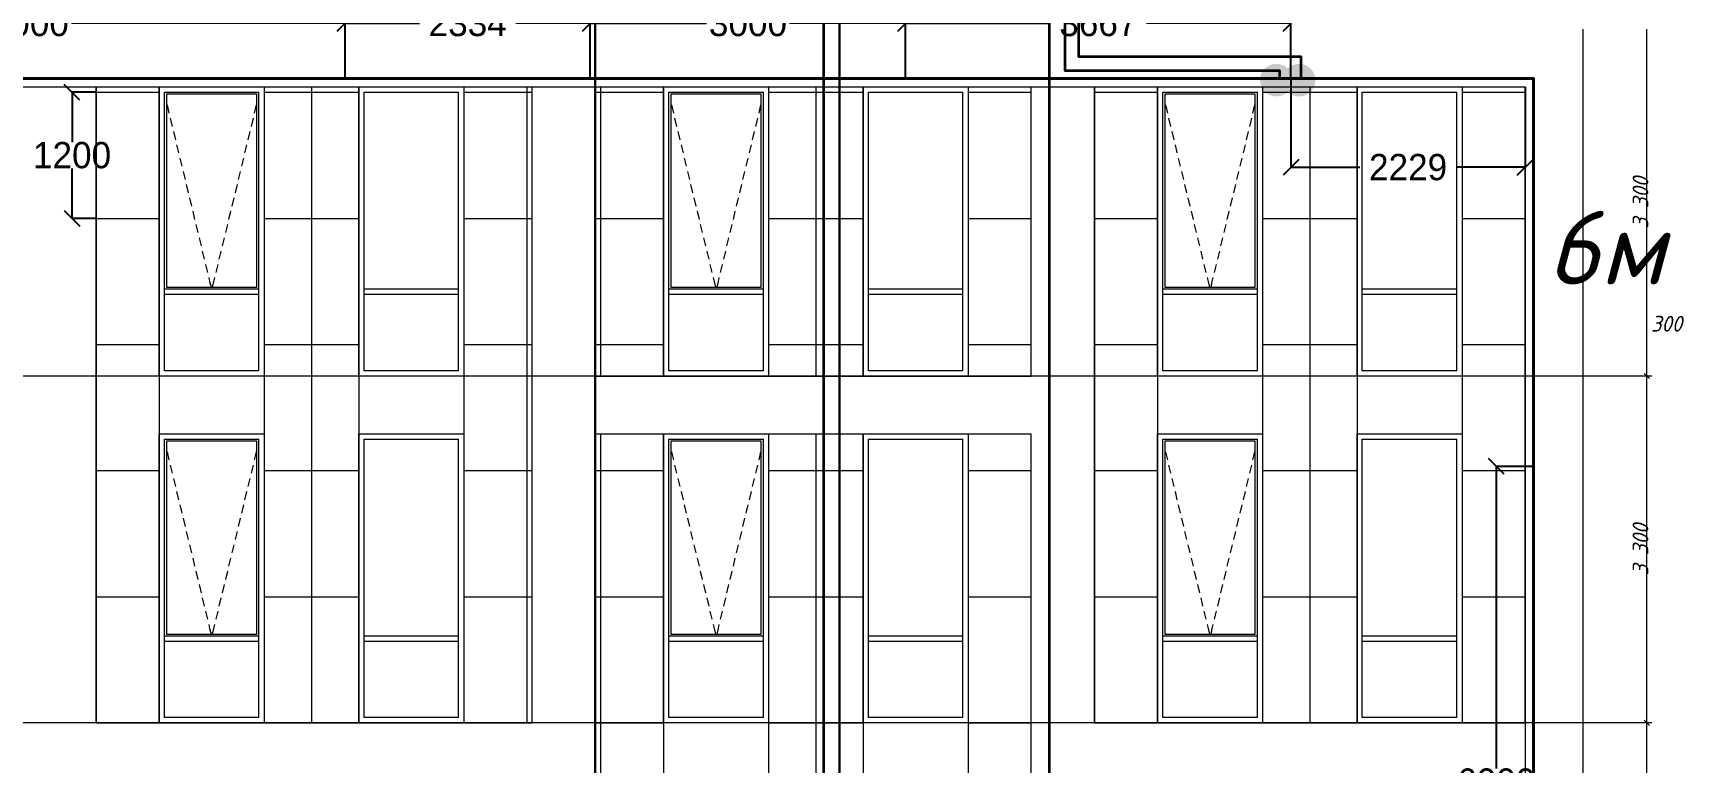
# Model space of a CAD drawing. Header units: millimetres. Extents: x 1499747 to 4230374, y -28481 to 441852.
# Drawn here: x 4084293 to 4100003, y 314359 to 321304 of the extents above; entities that cross this region are included whole.
import ezdxf
from ezdxf.xclip import XClip

# ---------------------------------------------------------------- set-up
doc = ezdxf.new("R2010")
doc.units = ezdxf.units.MM
doc.header["$MEASUREMENT"] = 0
doc.header["$XCLIPFRAME"] = 0
doc.layers.add('0_ANNOT_Dimensions', color=7, linetype='Continuous')
for name, color, linetype, lineweight in [('1 Фасад_42_Витражные окна_Ном._пера__1_Ном._пера__7', 7, 'Continuous', 18), ('1 Фасад_42_Витражные окна_Ном._пера__92_Ном._пера__233', 233, 'Continuous', 18), ('1 Фасад_42_Выступы_Ном._пера__1_Ном._пера__7', 7, 'Continuous', 18), ('1 Фасад_42_Отделка керамика_Ном._пера__1_Ном._пера__7', 7, 'Continuous', 18), ('1 Фасад_42_Сетка кладки_Ном._пера__20_Ном._пера__1', 1, 'Continuous', 18), ('1 Фасад_42_Сетка кладки_Ном._пера__5_Ном._пера__5', 5, 'Continuous', 18), ('1 Фасад_42_Сетка кладки_Ном._пера__62_Ном._пера__253', 252, 'Continuous', 18), ('Кабель 2x4mm', 200, 'Continuous', 30), ('Кабель 2х10mm', 230, 'Continuous', 30), ('Кабель 2х6 mm', 150, 'Continuous', 30)]:
    doc.layers.add(name, color=color, linetype=linetype, lineweight=lineweight)
doc.styles.add('СГЕНЕРИР_СТИЛЬ_1', font='')
doc.styles.add('Текст', font='isocpeui.ttf')
doc.styles.get('СГЕНЕРИР_СТИЛЬ_1').set_extended_font_data('GOST Common', italic=True)
doc.dimstyles.get("Standard").update_dxf_attribs({"dimtxt": 0.18, "dimasz": 0.18, "dimexe": 0.18, "dimexo": 0.0625, "dimgap": 0.09, "dimtad": 0, "dimtih": 1, "dimtoh": 1, "dimdec": 4, "dimzin": 0, "dimdsep": 46, "dimtxsty": 'Standard', "dimcen": 0.09, "dimadec": 0, "dimazin": 0, "dimtfac": 1, "dimtdec": 4, "dimtofl": 0, "dimtmove": 0, "dimatfit": 3, "dimfxl": 1, "dimtolj": 1, "dimtzin": 0, "dimarcsym": 0})

# ---------------------------------------------------------------- blocks, each defined once
blk = doc.blocks.new('Чертеж_5_42', base_point=(1557140, 9891))
at = {"layer": '1 Фасад_42_Витражные окна_Ном._пера__1_Ном._пера__7', "color": 252, "linetype": 'Continuous', "true_color": 0x939598}
for p, q in [((1515690, 45591), (1515690, 45891)), ((1515690, 45891), (1516140, 45891)), ((1516140, 45891), (1516590, 45891)), ((1516590, 45591), (1516590, 45891)), ((1517590, 45591), (1517590, 45891)), ((1517590, 45891), (1518040, 45891)), ((1518040, 45891), (1518490, 45891)), ((1518490, 45591), (1518490, 45891)), ((1520490, 45591), (1520490, 45891)), ((1520490, 45891), (1520940, 45891)), ((1520940, 45891), (1521390, 45891)), ((1521390, 45591), (1521390, 45891)), ((1522390, 45591), (1522390, 45891)), ((1522390, 45891), (1522840, 45891)), ((1522840, 45891), (1523290, 45891)), ((1523290, 45591), (1523290, 45891)), ((1525191, 45591), (1525191, 45891)), ((1525191, 45891), (1525641, 45891)), ((1525641, 45891), (1526091, 45891)), ((1526091, 45591), (1526091, 45891)), ((1527090, 45591), (1527090, 45891)), ((1527090, 45891), (1527540, 45891)), ((1527540, 45891), (1527990, 45891)), ((1527990, 45591), (1527990, 45891)), ((1515710, 45871), (1515710, 44036)), ((1516570, 45871), (1515710, 45871)), ((1516570, 44036), (1516570, 45871)), ((1520510, 45871), (1520510, 44036)), ((1521370, 45871), (1520510, 45871)), ((1521370, 44036), (1521370, 45871)), ((1525211, 45871), (1525211, 44036)), ((1526071, 45871), (1525211, 45871)), ((1526071, 44036), (1526071, 45871)), ((1515690, 44191), (1515690, 45591)), ((1516590, 44191), (1516590, 45591)), ((1517590, 44191), (1517590, 45591)), ((1518490, 44191), (1518490, 45591)), ((1520490, 44191), (1520490, 45591)), ((1521390, 44191), (1521390, 45591)), ((1522390, 44191), (1522390, 45591)), ((1523290, 44191), (1523290, 45591)), ((1525191, 44191), (1525191, 45591)), ((1526091, 44191), (1526091, 45591)), ((1527090, 44191), (1527090, 45591)), ((1527990, 44191), (1527990, 45591)), ((1515690, 44016), (1515690, 44191)), ((1516590, 44016), (1516590, 44191)), ((1517590, 44016), (1517590, 44191)), ((1518490, 44016), (1518490, 44191)), ((1520490, 44016), (1520490, 44191)), ((1521390, 44016), (1521390, 44191)), ((1522390, 44016), (1522390, 44191)), ((1523290, 44016), (1523290, 44191)), ((1525191, 44016), (1525191, 44191)), ((1526091, 44016), (1526091, 44191)), ((1527090, 44016), (1527090, 44191)), ((1527990, 44016), (1527990, 44191)), ((1515690, 43991), (1515690, 44016)), ((1516140, 44016), (1515690, 44016)), ((1515690, 43966), (1515690, 43991)), ((1515710, 44036), (1516570, 44036)), ((1516590, 44016), (1516140, 44016)), ((1516590, 43991), (1516590, 44016)), ((1516590, 43966), (1516590, 43991)), ((1517590, 43991), (1517590, 44016)), ((1518040, 44016), (1517590, 44016)), ((1517590, 43966), (1517590, 43991)), ((1518490, 44016), (1518040, 44016)), ((1518490, 43991), (1518490, 44016)), ((1518490, 43966), (1518490, 43991)), ((1520490, 43991), (1520490, 44016)), ((1520940, 44016), (1520490, 44016)), ((1520490, 43966), (1520490, 43991)), ((1520510, 44036), (1521370, 44036)), ((1521390, 44016), (1520940, 44016)), ((1521390, 43991), (1521390, 44016)), ((1521390, 43966), (1521390, 43991)), ((1522390, 43991), (1522390, 44016)), ((1522840, 44016), (1522390, 44016)), ((1522390, 43966), (1522390, 43991)), ((1523290, 44016), (1522840, 44016)), ((1523290, 43991), (1523290, 44016)), ((1523290, 43966), (1523290, 43991)), ((1525191, 43991), (1525191, 44016)), ((1525641, 44016), (1525191, 44016)), ((1525191, 43966), (1525191, 43991)), ((1525211, 44036), (1526071, 44036)), ((1526091, 44016), (1525641, 44016)), ((1526091, 43991), (1526091, 44016)), ((1526091, 43966), (1526091, 43991)), ((1527090, 43991), (1527090, 44016)), ((1527540, 44016), (1527090, 44016)), ((1527090, 43966), (1527090, 43991)), ((1527990, 44016), (1527540, 44016)), ((1527990, 43991), (1527990, 44016)), ((1527990, 43966), (1527990, 43991)), ((1515690, 43241), (1515690, 43966)), ((1516140, 43966), (1515690, 43966)), ((1516590, 43966), (1516140, 43966)), ((1516590, 43241), (1516590, 43966)), ((1517590, 43241), (1517590, 43966)), ((1518040, 43966), (1517590, 43966)), ((1518490, 43966), (1518040, 43966)), ((1518490, 43241), (1518490, 43966)), ((1520490, 43241), (1520490, 43966)), ((1520940, 43966), (1520490, 43966)), ((1521390, 43966), (1520940, 43966)), ((1521390, 43241), (1521390, 43966)), ((1522390, 43241), (1522390, 43966)), ((1522840, 43966), (1522390, 43966)), ((1523290, 43966), (1522840, 43966)), ((1523290, 43241), (1523290, 43966)), ((1525191, 43241), (1525191, 43966)), ((1525641, 43966), (1525191, 43966)), ((1526091, 43966), (1525641, 43966)), ((1526091, 43241), (1526091, 43966)), ((1527090, 43241), (1527090, 43966)), ((1527540, 43966), (1527090, 43966)), ((1527990, 43966), (1527540, 43966)), ((1527990, 43241), (1527990, 43966)), ((1516140, 43241), (1515690, 43241)), ((1516590, 43241), (1516140, 43241)), ((1518040, 43241), (1517590, 43241)), ((1518490, 43241), (1518040, 43241)), ((1520940, 43241), (1520490, 43241)), ((1521390, 43241), (1520940, 43241)), ((1522840, 43241), (1522390, 43241)), ((1523290, 43241), (1522840, 43241)), ((1525641, 43241), (1525191, 43241)), ((1526091, 43241), (1525641, 43241)), ((1527540, 43241), (1527090, 43241)), ((1527990, 43241), (1527540, 43241)), ((1515690, 42291), (1515690, 42591)), ((1515690, 42591), (1516140, 42591)), ((1516140, 42591), (1516590, 42591)), ((1516590, 42291), (1516590, 42591)), ((1517590, 42291), (1517590, 42591)), ((1517590, 42591), (1518040, 42591)), ((1518040, 42591), (1518490, 42591)), ((1518490, 42291), (1518490, 42591)), ((1520490, 42291), (1520490, 42591)), ((1520490, 42591), (1520940, 42591)), ((1520940, 42591), (1521390, 42591)), ((1521390, 42291), (1521390, 42591)), ((1522390, 42291), (1522390, 42591)), ((1522390, 42591), (1522840, 42591)), ((1522840, 42591), (1523290, 42591)), ((1523290, 42291), (1523290, 42591)), ((1525191, 42291), (1525191, 42591)), ((1525191, 42591), (1525641, 42591)), ((1525641, 42591), (1526091, 42591)), ((1526091, 42291), (1526091, 42591)), ((1527090, 42291), (1527090, 42591)), ((1527090, 42591), (1527540, 42591)), ((1527540, 42591), (1527990, 42591)), ((1527990, 42291), (1527990, 42591)), ((1515710, 42571), (1515710, 40736)), ((1516570, 42571), (1515710, 42571)), ((1516570, 40736), (1516570, 42571)), ((1520510, 42571), (1520510, 40736)), ((1521370, 42571), (1520510, 42571)), ((1521370, 40736), (1521370, 42571)), ((1525211, 42571), (1525211, 40736)), ((1526071, 42571), (1525211, 42571)), ((1526071, 40736), (1526071, 42571)), ((1515690, 40891), (1515690, 42291)), ((1516590, 40891), (1516590, 42291)), ((1517590, 40891), (1517590, 42291)), ((1518490, 40891), (1518490, 42291)), ((1520490, 40891), (1520490, 42291)), ((1521390, 40891), (1521390, 42291)), ((1522390, 40891), (1522390, 42291)), ((1523290, 40891), (1523290, 42291)), ((1525191, 40891), (1525191, 42291)), ((1526091, 40891), (1526091, 42291)), ((1527090, 40891), (1527090, 42291)), ((1527990, 40891), (1527990, 42291)), ((1515690, 40716), (1515690, 40891)), ((1516590, 40716), (1516590, 40891)), ((1517590, 40716), (1517590, 40891)), ((1518490, 40716), (1518490, 40891)), ((1520490, 40716), (1520490, 40891)), ((1521390, 40716), (1521390, 40891)), ((1522390, 40716), (1522390, 40891)), ((1523290, 40716), (1523290, 40891)), ((1525191, 40716), (1525191, 40891)), ((1526091, 40716), (1526091, 40891)), ((1527090, 40716), (1527090, 40891)), ((1527990, 40716), (1527990, 40891)), ((1515690, 40691), (1515690, 40716)), ((1516140, 40716), (1515690, 40716)), ((1515690, 40666), (1515690, 40691)), ((1515710, 40736), (1516570, 40736)), ((1516590, 40716), (1516140, 40716)), ((1516590, 40691), (1516590, 40716)), ((1516590, 40666), (1516590, 40691)), ((1517590, 40691), (1517590, 40716)), ((1518040, 40716), (1517590, 40716)), ((1517590, 40666), (1517590, 40691)), ((1518490, 40716), (1518040, 40716)), ((1518490, 40691), (1518490, 40716)), ((1518490, 40666), (1518490, 40691)), ((1520490, 40691), (1520490, 40716)), ((1520940, 40716), (1520490, 40716)), ((1520490, 40666), (1520490, 40691)), ((1520510, 40736), (1521370, 40736)), ((1521390, 40716), (1520940, 40716)), ((1521390, 40691), (1521390, 40716)), ((1521390, 40666), (1521390, 40691)), ((1522390, 40691), (1522390, 40716)), ((1522840, 40716), (1522390, 40716)), ((1522390, 40666), (1522390, 40691)), ((1523290, 40716), (1522840, 40716)), ((1523290, 40691), (1523290, 40716)), ((1523290, 40666), (1523290, 40691)), ((1525191, 40691), (1525191, 40716)), ((1525641, 40716), (1525191, 40716)), ((1525191, 40666), (1525191, 40691)), ((1525211, 40736), (1526071, 40736)), ((1526091, 40716), (1525641, 40716)), ((1526091, 40691), (1526091, 40716)), ((1526091, 40666), (1526091, 40691)), ((1527090, 40691), (1527090, 40716)), ((1527540, 40716), (1527090, 40716)), ((1527090, 40666), (1527090, 40691)), ((1527990, 40716), (1527540, 40716)), ((1527990, 40691), (1527990, 40716)), ((1527990, 40666), (1527990, 40691)), ((1515690, 39941), (1515690, 40666)), ((1516140, 40666), (1515690, 40666)), ((1516590, 40666), (1516140, 40666)), ((1516590, 39941), (1516590, 40666)), ((1517590, 39941), (1517590, 40666)), ((1518040, 40666), (1517590, 40666)), ((1518490, 40666), (1518040, 40666)), ((1518490, 39941), (1518490, 40666)), ((1520490, 39941), (1520490, 40666)), ((1520940, 40666), (1520490, 40666)), ((1521390, 40666), (1520940, 40666)), ((1521390, 39941), (1521390, 40666)), ((1522390, 39941), (1522390, 40666)), ((1522840, 40666), (1522390, 40666)), ((1523290, 40666), (1522840, 40666)), ((1523290, 39941), (1523290, 40666)), ((1525191, 39941), (1525191, 40666)), ((1525641, 40666), (1525191, 40666)), ((1526091, 40666), (1525641, 40666)), ((1526091, 39941), (1526091, 40666)), ((1527090, 39941), (1527090, 40666)), ((1527540, 40666), (1527090, 40666)), ((1527990, 40666), (1527540, 40666)), ((1527990, 39941), (1527990, 40666)), ((1516140, 39941), (1515690, 39941)), ((1516590, 39941), (1516140, 39941)), ((1518040, 39941), (1517590, 39941)), ((1518490, 39941), (1518040, 39941)), ((1520940, 39941), (1520490, 39941)), ((1521390, 39941), (1520940, 39941)), ((1522840, 39941), (1522390, 39941)), ((1523290, 39941), (1522840, 39941)), ((1525641, 39941), (1525191, 39941)), ((1526091, 39941), (1525641, 39941)), ((1527540, 39941), (1527090, 39941)), ((1527990, 39941), (1527540, 39941))]:
    blk.add_line(p, q, dxfattribs=at)
at = {"layer": '1 Фасад_42_Витражные окна_Ном._пера__92_Ном._пера__233', "color": 252, "linetype": 'Continuous', "true_color": 0x939598}
for p, q in [((1515716, 45770), (1515734, 45692)), ((1516565, 45770), (1516546, 45692)), ((1520515, 45770), (1520534, 45692)), ((1521364, 45770), (1521346, 45692)), ((1525216, 45770), (1525235, 45692)), ((1526065, 45770), (1526046, 45692)), ((1515746, 45644), (1515765, 45566)), ((1516534, 45644), (1516515, 45566)), ((1520546, 45644), (1520565, 45566)), ((1521334, 45644), (1521315, 45566)), ((1525247, 45644), (1525265, 45566)), ((1526035, 45644), (1526016, 45566)), ((1515777, 45517), (1515795, 45439)), ((1516504, 45517), (1516485, 45439)), ((1520576, 45517), (1520595, 45439)), ((1521303, 45517), (1521285, 45439)), ((1525277, 45517), (1525296, 45439)), ((1526004, 45517), (1525985, 45439)), ((1515807, 45391), (1515826, 45313)), ((1515838, 45264), (1515856, 45187)), ((1516443, 45264), (1516424, 45187)), ((1516473, 45391), (1516454, 45313)), ((1520607, 45391), (1520626, 45313)), ((1520637, 45264), (1520656, 45187)), ((1521242, 45264), (1521224, 45187)), ((1521273, 45391), (1521254, 45313)), ((1525308, 45391), (1525326, 45313)), ((1525338, 45264), (1525357, 45187)), ((1525943, 45264), (1525924, 45187)), ((1525974, 45391), (1525955, 45313)), ((1515868, 45138), (1515887, 45060)), ((1516412, 45138), (1516393, 45060)), ((1520668, 45138), (1520687, 45060)), ((1521212, 45138), (1521193, 45060)), ((1525369, 45138), (1525387, 45060)), ((1525913, 45138), (1525894, 45060)), ((1515899, 45012), (1515917, 44934)), ((1516382, 45012), (1516363, 44934)), ((1520698, 45012), (1520717, 44934)), ((1521181, 45012), (1521163, 44934)), ((1525399, 45012), (1525418, 44934)), ((1525882, 45012), (1525863, 44934)), ((1515929, 44885), (1515948, 44808)), ((1516351, 44885), (1516332, 44808)), ((1520729, 44885), (1520748, 44808)), ((1521151, 44885), (1521132, 44808)), ((1525430, 44885), (1525448, 44808)), ((1525852, 44885), (1525833, 44808)), ((1515960, 44759), (1515978, 44681)), ((1515990, 44633), (1516009, 44555)), ((1516290, 44633), (1516271, 44555)), ((1516321, 44759), (1516302, 44681)), ((1520759, 44759), (1520778, 44681)), ((1520790, 44633), (1520809, 44555)), ((1521090, 44633), (1521071, 44555)), ((1521120, 44759), (1521102, 44681)), ((1525460, 44759), (1525479, 44681)), ((1525491, 44633), (1525509, 44555)), ((1525791, 44633), (1525772, 44555)), ((1525821, 44759), (1525802, 44681)), ((1516021, 44506), (1516039, 44428)), ((1516260, 44506), (1516241, 44428)), ((1520820, 44506), (1520839, 44428)), ((1521059, 44506), (1521041, 44428)), ((1525521, 44506), (1525540, 44428)), ((1525760, 44506), (1525741, 44428)), ((1516051, 44380), (1516070, 44302)), ((1516229, 44380), (1516210, 44302)), ((1520851, 44380), (1520870, 44302)), ((1521029, 44380), (1521010, 44302)), ((1525552, 44380), (1525570, 44302)), ((1525730, 44380), (1525711, 44302)), ((1516082, 44253), (1516100, 44176)), ((1516199, 44253), (1516180, 44176)), ((1520881, 44253), (1520900, 44176)), ((1520998, 44253), (1520980, 44176)), ((1525582, 44253), (1525601, 44176)), ((1525699, 44253), (1525680, 44176)), ((1516112, 44127), (1516121, 44089)), ((1516121, 44089), (1516134, 44036)), ((1516159, 44089), (1516146, 44036)), ((1516168, 44127), (1516159, 44089)), ((1520912, 44127), (1520921, 44089)), ((1520921, 44089), (1520934, 44036)), ((1520959, 44089), (1520946, 44036)), ((1520968, 44127), (1520959, 44089)), ((1525613, 44127), (1525622, 44089)), ((1525622, 44089), (1525635, 44036)), ((1525659, 44089), (1525647, 44036)), ((1525668, 44127), (1525659, 44089)), ((1515716, 42470), (1515734, 42392)), ((1516565, 42470), (1516546, 42392)), ((1520515, 42470), (1520534, 42392)), ((1521364, 42470), (1521346, 42392)), ((1525216, 42470), (1525235, 42392)), ((1526065, 42470), (1526046, 42392)), ((1515746, 42344), (1515765, 42266)), ((1516534, 42344), (1516515, 42266)), ((1520546, 42344), (1520565, 42266)), ((1521334, 42344), (1521315, 42266)), ((1525247, 42344), (1525265, 42266)), ((1526035, 42344), (1526016, 42266)), ((1515777, 42217), (1515795, 42139)), ((1516504, 42217), (1516485, 42139)), ((1520576, 42217), (1520595, 42139)), ((1521303, 42217), (1521285, 42139)), ((1525277, 42217), (1525296, 42139)), ((1526004, 42217), (1525985, 42139)), ((1515807, 42091), (1515826, 42013)), ((1515838, 41964), (1515856, 41887)), ((1516443, 41964), (1516424, 41887)), ((1516473, 42091), (1516454, 42013)), ((1520607, 42091), (1520626, 42013)), ((1520637, 41964), (1520656, 41887)), ((1521242, 41964), (1521224, 41887)), ((1521273, 42091), (1521254, 42013)), ((1525308, 42091), (1525326, 42013)), ((1525338, 41964), (1525357, 41887)), ((1525943, 41964), (1525924, 41887)), ((1525974, 42091), (1525955, 42013)), ((1515868, 41838), (1515887, 41760)), ((1516412, 41838), (1516393, 41760)), ((1520668, 41838), (1520687, 41760)), ((1521212, 41838), (1521193, 41760)), ((1525369, 41838), (1525387, 41760)), ((1525913, 41838), (1525894, 41760)), ((1515899, 41712), (1515917, 41634)), ((1516382, 41712), (1516363, 41634)), ((1520698, 41712), (1520717, 41634)), ((1521181, 41712), (1521163, 41634)), ((1525399, 41712), (1525418, 41634)), ((1525882, 41712), (1525863, 41634)), ((1515929, 41585), (1515948, 41508)), ((1516351, 41585), (1516332, 41508)), ((1520729, 41585), (1520748, 41508)), ((1521151, 41585), (1521132, 41508)), ((1525430, 41585), (1525448, 41508)), ((1525852, 41585), (1525833, 41508)), ((1515960, 41459), (1515978, 41381)), ((1515990, 41333), (1516009, 41255)), ((1516290, 41333), (1516271, 41255)), ((1516321, 41459), (1516302, 41381)), ((1520759, 41459), (1520778, 41381)), ((1520790, 41333), (1520809, 41255)), ((1521090, 41333), (1521071, 41255)), ((1521120, 41459), (1521102, 41381)), ((1525460, 41459), (1525479, 41381)), ((1525491, 41333), (1525509, 41255)), ((1525791, 41333), (1525772, 41255)), ((1525821, 41459), (1525802, 41381)), ((1516021, 41206), (1516039, 41128)), ((1516260, 41206), (1516241, 41128)), ((1520820, 41206), (1520839, 41128)), ((1521059, 41206), (1521041, 41128)), ((1525521, 41206), (1525540, 41128)), ((1525760, 41206), (1525741, 41128)), ((1516051, 41080), (1516070, 41002)), ((1516229, 41080), (1516210, 41002)), ((1520851, 41080), (1520870, 41002)), ((1521029, 41080), (1521010, 41002)), ((1525552, 41080), (1525570, 41002)), ((1525730, 41080), (1525711, 41002)), ((1516082, 40953), (1516100, 40876)), ((1516199, 40953), (1516180, 40876)), ((1520881, 40953), (1520900, 40876)), ((1520998, 40953), (1520980, 40876)), ((1525582, 40953), (1525601, 40876)), ((1525699, 40953), (1525680, 40876)), ((1516112, 40827), (1516121, 40789)), ((1516121, 40789), (1516134, 40736)), ((1516159, 40789), (1516146, 40736)), ((1516168, 40827), (1516159, 40789)), ((1520912, 40827), (1520921, 40789)), ((1520921, 40789), (1520934, 40736)), ((1520959, 40789), (1520946, 40736)), ((1520968, 40827), (1520959, 40789)), ((1525613, 40827), (1525622, 40789)), ((1525622, 40789), (1525635, 40736)), ((1525659, 40789), (1525647, 40736)), ((1525668, 40827), (1525659, 40789))]:
    blk.add_line(p, q, dxfattribs=at)
at = {"layer": '1 Фасад_42_Выступы_Ном._пера__1_Ном._пера__7', "color": 252, "linetype": 'Continuous', "true_color": 0x939598}
for p, q in [((1529190, 19541), (1529190, 46491)), ((1515041, 39891), (1515041, 45941)), ((1515041, 45941), (1519190, 45941)), ((1519190, 39891), (1519190, 45941)), ((1519790, 45941), (1523940, 45941)), ((1519790, 43191), (1519790, 45941)), ((1523940, 43191), (1523940, 45941)), ((1524540, 45941), (1528640, 45941)), ((1524540, 39891), (1524540, 45941)), ((1528640, 39891), (1528640, 45941)), ((1519790, 43191), (1523940, 43191)), ((1519790, 36591), (1519790, 42641)), ((1519790, 42641), (1523940, 42641)), ((1523940, 36591), (1523940, 42641)), ((1515041, 39891), (1519190, 39891)), ((1524540, 39891), (1528640, 39891))]:
    blk.add_line(p, q, dxfattribs=at)
at = {"layer": '1 Фасад_42_Отделка керамика_Ном._пера__1_Ном._пера__7', "color": 252, "linetype": 'Continuous', "true_color": 0x939598}
for p, q in [((1515640, 43191), (1515640, 45941)), ((1516640, 45941), (1516640, 43191)), ((1517540, 43191), (1517540, 45941)), ((1518540, 45941), (1518540, 43191)), ((1520440, 43191), (1520440, 45941)), ((1521440, 45941), (1521440, 43191)), ((1522340, 43191), (1522340, 45941)), ((1523340, 45941), (1523340, 43191)), ((1525141, 43191), (1525141, 45941)), ((1527040, 43191), (1527040, 45941)), ((1528040, 45941), (1528040, 43191)), ((1516640, 43191), (1515640, 43191)), ((1518540, 43191), (1517540, 43191)), ((1526141, 43191), (1525141, 43191)), ((1528040, 43191), (1527040, 43191)), ((1515640, 39891), (1515640, 42641)), ((1515640, 42641), (1516640, 42641)), ((1516640, 42641), (1516640, 39891)), ((1517540, 39891), (1517540, 42641)), ((1517540, 42641), (1518540, 42641)), ((1518540, 42641), (1518540, 39891)), ((1520440, 39891), (1520440, 42641)), ((1521440, 42641), (1521440, 39891)), ((1522340, 39891), (1522340, 42641)), ((1523340, 42641), (1523340, 39891)), ((1525141, 39891), (1525141, 42641)), ((1525141, 42641), (1526141, 42641)), ((1527040, 42641), (1528040, 42641)), ((1527040, 39891), (1527040, 42641)), ((1528040, 42641), (1528040, 39891)), ((1521440, 39891), (1520440, 39891)), ((1523340, 39891), (1522340, 39891))]:
    blk.add_line(p, q, dxfattribs=at)
at = {"layer": '1 Фасад_42_Сетка кладки_Ном._пера__5_Ном._пера__5', "color": 252, "linetype": 'Continuous', "true_color": 0x939598}
for p, q in [((1529798, 43191), (1529798, 46491)), ((1529773, 43216), (1529823, 43166)), ((1529773, 43216), (1529823, 43166)), ((1529845, 43191), (1498778, 43191)), ((1529845, 43191), (1498778, 43191)), ((1529798, 39891), (1529798, 43191)), ((1529773, 39916), (1529823, 39866)), ((1529773, 39916), (1529823, 39866)), ((1529845, 39891), (1498778, 39891)), ((1529845, 39891), (1498778, 39891)), ((1529798, 36591), (1529798, 39891))]:
    blk.add_line(p, q, dxfattribs=at)
at = {"layer": '1 Фасад_42_Сетка кладки_Ном._пера__62_Ном._пера__253', "color": 252, "linetype": 'Continuous', "true_color": 0x939598}
for p, q in [((1515041, 45941), (1515041, 39891)), ((1515041, 45891), (1515640, 45891)), ((1515641, 45941), (1515641, 43191)), ((1516640, 45941), (1516640, 39891)), ((1516640, 45891), (1517540, 45891)), ((1517091, 45941), (1517091, 39891)), ((1517541, 45941), (1517541, 43191)), ((1518540, 45941), (1518540, 43191)), ((1518540, 45891), (1519190, 45891)), ((1519141, 45941), (1519141, 39891)), ((1519790, 45891), (1520440, 45891)), ((1519841, 45941), (1519841, 43191)), ((1520441, 45941), (1520441, 43191)), ((1521440, 45941), (1521440, 43191)), ((1521440, 45891), (1522340, 45891)), ((1521891, 45941), (1521891, 43191)), ((1522341, 45941), (1522341, 43191)), ((1523340, 45941), (1523340, 43191)), ((1523340, 45891), (1523940, 45891)), ((1524540, 45891), (1525141, 45891)), ((1524541, 45941), (1524541, 39891)), ((1525141, 45941), (1525141, 43191)), ((1526141, 45941), (1526141, 43191)), ((1526141, 45891), (1527040, 45891)), ((1526590, 45941), (1526590, 39891)), ((1527041, 45941), (1527041, 43191)), ((1528040, 45941), (1528040, 43191)), ((1528040, 45891), (1528040, 45891)), ((1528040, 45891), (1528640, 45891)), ((1515041, 44691), (1515640, 44691)), ((1516640, 44691), (1517540, 44691)), ((1518540, 44691), (1519190, 44691)), ((1519790, 44691), (1520440, 44691)), ((1521440, 44691), (1522340, 44691)), ((1523340, 44691), (1523940, 44691)), ((1524540, 44691), (1525141, 44691)), ((1526141, 44691), (1527040, 44691)), ((1528040, 44691), (1528040, 44691)), ((1528040, 44691), (1528640, 44691)), ((1515041, 43491), (1515640, 43491)), ((1516640, 43491), (1517540, 43491)), ((1518540, 43491), (1519190, 43491)), ((1519790, 43491), (1520440, 43491)), ((1521440, 43491), (1522340, 43491)), ((1523340, 43491), (1523940, 43491)), ((1524540, 43491), (1525141, 43491)), ((1526141, 43491), (1527040, 43491)), ((1528040, 43491), (1528040, 43491)), ((1528040, 43491), (1528640, 43491)), ((1515641, 43191), (1515641, 42641)), ((1517541, 43191), (1517541, 42641)), ((1518540, 43191), (1518540, 42641)), ((1525141, 43191), (1525141, 42641)), ((1526141, 43191), (1526141, 42641)), ((1527041, 43191), (1527041, 42641)), ((1528040, 43191), (1528040, 42641)), ((1515641, 42641), (1515641, 39891)), ((1517541, 42641), (1517541, 39891)), ((1518540, 42641), (1518540, 39891)), ((1519841, 42641), (1519841, 36591)), ((1520441, 42641), (1520441, 39891)), ((1521440, 42641), (1521440, 36591)), ((1521891, 42641), (1521891, 36591)), ((1522341, 42641), (1522341, 39891)), ((1523340, 42641), (1523340, 36591)), ((1525141, 42641), (1525141, 39891)), ((1526141, 42641), (1526141, 39891)), ((1527041, 42641), (1527041, 39891)), ((1528040, 42641), (1528040, 39891)), ((1515041, 42291), (1515640, 42291)), ((1516640, 42291), (1517540, 42291)), ((1518540, 42291), (1519190, 42291)), ((1519790, 42291), (1520440, 42291)), ((1521440, 42291), (1522340, 42291)), ((1523340, 42291), (1523940, 42291)), ((1524540, 42291), (1525141, 42291)), ((1526141, 42291), (1527040, 42291)), ((1528040, 42291), (1528040, 42291)), ((1528040, 42291), (1528640, 42291)), ((1515041, 41091), (1515640, 41091)), ((1516640, 41091), (1517540, 41091)), ((1518540, 41091), (1519190, 41091)), ((1519790, 41091), (1520440, 41091)), ((1521440, 41091), (1522340, 41091)), ((1523340, 41091), (1523940, 41091)), ((1524540, 41091), (1525141, 41091)), ((1526141, 41091), (1527040, 41091)), ((1528040, 41091), (1528040, 41091)), ((1528040, 41091), (1528640, 41091)), ((1519790, 39891), (1520440, 39891)), ((1520441, 39891), (1520441, 39341)), ((1521440, 39891), (1522340, 39891)), ((1522341, 39891), (1522341, 39341)), ((1523340, 39891), (1523940, 39891))]:
    blk.add_line(p, q, dxfattribs=at)
at = {"layer": '1 Фасад_42_Сетка кладки_Ном._пера__20_Ном._пера__1', "color": 252, "linetype": 'Continuous', "true_color": 0x939598, "insert": (1529836, 43613), "char_height": 150, "attachment_point": 7, "style": 'СГЕНЕРИР_СТИЛЬ_1'}
blk.add_mtext('\\A1;{\\pql;\\fGOST Common|b0|i1|c204|p0;\\W1.000000;300}', dxfattribs=at)
at = {"layer": '1 Фасад_42_Сетка кладки_Ном._пера__5_Ном._пера__5', "color": 252, "linetype": 'Continuous', "true_color": 0x939598, "char_height": 150, "attachment_point": 7, "rotation": 90, "style": 'СГЕНЕРИР_СТИЛЬ_1'}
for insert in [(1529812, 44596), (1529812, 41296)]:
    blk.add_mtext('\\A1;{\\pql;\\fGOST Common|b0|i1|c204|p0;\\W1.000000;3\xa0300}', dxfattribs=dict(at, insert=insert))
blk = doc.blocks.new('_Oblique')
at = {"color": 0, "linetype": 'ByBlock', "lineweight": -2}
blk.add_line((-0.5, -0.5), (0.5, 0.5), dxfattribs=at)
blk = doc.blocks.new('*D785')
at = {"layer": '0_ANNOT_Dimensions', "color": 0, "lineweight": -2, "transparency": 16777216}
for p, q in [((4096263, 320871), (4096263, 320027)), ((4098492, 320791), (4098492, 320027)), ((4096263, 320027), (4096919, 320027)), ((4098492, 320027), (4097836, 320027))]:
    blk.add_line(p, q, dxfattribs=at)
at = {"layer": 'Defpoints', "color": 0, "lineweight": 30, "transparency": 16777216}
for p in [(4096263, 320871), (4098492, 320791), (4096263, 320027)]:
    blk.add_point(p, dxfattribs=at)
at = {"layer": '0_ANNOT_Dimensions', "color": 0, "lineweight": -2, "transparency": 16777216, "xscale": 150, "yscale": 150, "zscale": 150, "rotation": 180}
blk.add_blockref('_Oblique', (4096263, 320027), dxfattribs=at)
at = {"layer": '0_ANNOT_Dimensions', "color": 0, "lineweight": -2, "transparency": 16777216, "xscale": 150, "yscale": 150, "zscale": 150}
blk.add_blockref('_Oblique', (4098492, 320027), dxfattribs=at)
at = {"layer": '0_ANNOT_Dimensions', "color": 0, "lineweight": 25, "transparency": 16777216, "insert": (4097378, 320027), "char_height": 250, "attachment_point": 5}
blk.add_mtext('\\A1;2229', dxfattribs=at)
blk = doc.blocks.new('*D787')
at = {"layer": '0_ANNOT_Dimensions', "color": 0, "lineweight": -2, "transparency": 16777216}
for p, q in [((4081262, 320871), (4081262, 321398)), ((4081262, 321398), (4083866, 321398)), ((4087262, 321398), (4084658, 321398)), ((4087262, 320871), (4087262, 321398))]:
    blk.add_line(p, q, dxfattribs=at)
at = {"layer": 'Defpoints', "color": 0, "lineweight": 30, "transparency": 16777216}
for p in [(4087262, 321398), (4081262, 320871), (4087262, 320871)]:
    blk.add_point(p, dxfattribs=at)
at = {"layer": '0_ANNOT_Dimensions', "color": 0, "lineweight": -2, "transparency": 16777216, "xscale": 150, "yscale": 150, "zscale": 150, "rotation": 180}
blk.add_blockref('_Oblique', (4081262, 321398), dxfattribs=at)
at = {"layer": '0_ANNOT_Dimensions', "color": 0, "lineweight": -2, "transparency": 16777216, "xscale": 150, "yscale": 150, "zscale": 150}
blk.add_blockref('_Oblique', (4087262, 321398), dxfattribs=at)
at = {"layer": '0_ANNOT_Dimensions', "color": 0, "lineweight": 25, "transparency": 16777216, "insert": (4084262, 321398), "char_height": 250, "attachment_point": 5}
blk.add_mtext('\\A1;6000', dxfattribs=at)
blk = doc.blocks.new('*D788')
at = {"layer": '0_ANNOT_Dimensions', "color": 0, "lineweight": -2, "transparency": 16777216}
for p, q in [((4087262, 320871), (4087262, 321398)), ((4087262, 321398), (4087971, 321398)), ((4089596, 321398), (4088888, 321398)), ((4089596, 320871), (4089596, 321398))]:
    blk.add_line(p, q, dxfattribs=at)
at = {"layer": 'Defpoints', "color": 0, "lineweight": 30, "transparency": 16777216}
for p in [(4089596, 321398), (4087262, 320871), (4089596, 320871)]:
    blk.add_point(p, dxfattribs=at)
at = {"layer": '0_ANNOT_Dimensions', "color": 0, "lineweight": -2, "transparency": 16777216, "xscale": 150, "yscale": 150, "zscale": 150, "rotation": 180}
blk.add_blockref('_Oblique', (4087262, 321398), dxfattribs=at)
at = {"layer": '0_ANNOT_Dimensions', "color": 0, "lineweight": -2, "transparency": 16777216, "xscale": 150, "yscale": 150, "zscale": 150}
blk.add_blockref('_Oblique', (4089596, 321398), dxfattribs=at)
at = {"layer": '0_ANNOT_Dimensions', "color": 0, "lineweight": 25, "transparency": 16777216, "insert": (4088429, 321398), "char_height": 250, "attachment_point": 5}
blk.add_mtext('\\A1;2334', dxfattribs=at)
blk = doc.blocks.new('*D789')
at = {"layer": '0_ANNOT_Dimensions', "color": 0, "lineweight": -2, "transparency": 16777216}
for p, q in [((4089596, 320871), (4089596, 321398)), ((4089596, 321398), (4090700, 321398)), ((4092596, 321398), (4091492, 321398)), ((4092596, 320871), (4092596, 321398))]:
    blk.add_line(p, q, dxfattribs=at)
at = {"layer": 'Defpoints', "color": 0, "lineweight": 30, "transparency": 16777216}
for p in [(4092596, 321398), (4089596, 320871), (4092596, 320871)]:
    blk.add_point(p, dxfattribs=at)
at = {"layer": '0_ANNOT_Dimensions', "color": 0, "lineweight": -2, "transparency": 16777216, "xscale": 150, "yscale": 150, "zscale": 150, "rotation": 180}
blk.add_blockref('_Oblique', (4089596, 321398), dxfattribs=at)
at = {"layer": '0_ANNOT_Dimensions', "color": 0, "lineweight": -2, "transparency": 16777216, "xscale": 150, "yscale": 150, "zscale": 150}
blk.add_blockref('_Oblique', (4092596, 321398), dxfattribs=at)
at = {"layer": '0_ANNOT_Dimensions', "color": 0, "lineweight": 25, "transparency": 16777216, "insert": (4091096, 321398), "char_height": 250, "attachment_point": 5}
blk.add_mtext('\\A1;3000', dxfattribs=at)
blk = doc.blocks.new('*D790')
at = {"layer": '0_ANNOT_Dimensions', "color": 0, "lineweight": -2, "transparency": 16777216}
for p, q in [((4092596, 320871), (4092596, 321398)), ((4092596, 321398), (4093971, 321398)), ((4096263, 321398), (4094888, 321398)), ((4096263, 320871), (4096263, 321398))]:
    blk.add_line(p, q, dxfattribs=at)
at = {"layer": 'Defpoints', "color": 0, "lineweight": 30, "transparency": 16777216}
for p in [(4096263, 321398), (4092596, 320871), (4096263, 320871)]:
    blk.add_point(p, dxfattribs=at)
at = {"layer": '0_ANNOT_Dimensions', "color": 0, "lineweight": -2, "transparency": 16777216, "xscale": 150, "yscale": 150, "zscale": 150, "rotation": 180}
blk.add_blockref('_Oblique', (4092596, 321398), dxfattribs=at)
at = {"layer": '0_ANNOT_Dimensions', "color": 0, "lineweight": -2, "transparency": 16777216, "xscale": 150, "yscale": 150, "zscale": 150}
blk.add_blockref('_Oblique', (4096263, 321398), dxfattribs=at)
at = {"layer": '0_ANNOT_Dimensions', "color": 0, "lineweight": 25, "transparency": 16777216, "insert": (4094430, 321398), "char_height": 250, "attachment_point": 5}
blk.add_mtext('\\A1;3667', dxfattribs=at)
blk = doc.blocks.new('*D791')
at = {"layer": '0_ANNOT_Dimensions', "color": 0, "lineweight": -2, "transparency": 16777216}
for p, q in [((4098572, 317181), (4098216, 317181)), ((4098217, 317181), (4098217, 314306)), ((4098217, 311181), (4098217, 314056)), ((4098572, 311181), (4098216, 311181))]:
    blk.add_line(p, q, dxfattribs=at)
at = {"layer": 'Defpoints', "color": 0, "lineweight": 30, "transparency": 16777216}
for p in [(4098572, 317181), (4098217, 311181), (4098572, 311181)]:
    blk.add_point(p, dxfattribs=at)
at = {"layer": '0_ANNOT_Dimensions', "color": 0, "lineweight": -2, "transparency": 16777216, "xscale": 150, "yscale": 150, "zscale": 150}
for p, rotation in [((4098217, 317181), 90), ((4098217, 311181), 270)]:
    blk.add_blockref('_Oblique', p, dxfattribs=dict(at, rotation=rotation))
at = {"layer": '0_ANNOT_Dimensions', "color": 0, "lineweight": 25, "transparency": 16777216, "insert": (4098217, 314181), "char_height": 250, "attachment_point": 5}
blk.add_mtext('\\A1;6000', dxfattribs=at)
blk = doc.blocks.new('*D914')
at = {"layer": '0_ANNOT_Dimensions', "color": 0, "lineweight": -2, "transparency": 16777216}
for p, q in [((4084892, 320741), (4084664, 320741)), ((4084664, 320741), (4084664, 320266)), ((4084664, 319541), (4084664, 320016)), ((4084893, 319541), (4084664, 319541))]:
    blk.add_line(p, q, dxfattribs=at)
at = {"layer": 'Defpoints', "color": 0, "lineweight": 30, "transparency": 16777216}
for p in [(4084893, 320741), (4084664, 319541), (4084893, 319541)]:
    blk.add_point(p, dxfattribs=at)
at = {"layer": '0_ANNOT_Dimensions', "color": 0, "lineweight": -2, "transparency": 16777216, "xscale": 150, "yscale": 150, "zscale": 150}
for p, rotation in [((4084664, 320741), 90), ((4084664, 319541), 270)]:
    blk.add_blockref('_Oblique', p, dxfattribs=dict(at, rotation=rotation))
at = {"layer": '0_ANNOT_Dimensions', "color": 0, "lineweight": 25, "transparency": 16777216, "insert": (4084664, 320141), "char_height": 250, "attachment_point": 5}
blk.add_mtext('\\A1;1200', dxfattribs=at)

msp = doc.modelspace()

# ---------------------------------------------------------------- block references
at = {"layer": 'Кабель 2х6 mm', "lineweight": 35}
ref = msp.add_blockref('Чертеж_5_42', (4126992.37118, 284741.18999), dxfattribs=at)
XClip(ref).set_block_clipping_path([(1496000, -1299.0576434789), (1580000, 60181.6414690267)])

# ---------------------------------------------------------------- next in the draw order: hatches: boundary and pattern name
at = {"layer": 'Кабель 2x4mm', "lineweight": 30, "true_color": 0xcd2027}
h = msp.add_hatch(color=242, dxfattribs=at)
h.dxf.hatch_style = 1
edge = h.paths.add_edge_path()
edge.add_arc((4096123.7794, 320856.12536), 155.38021, 0, 360)
h = msp.add_hatch(color=242, dxfattribs=at)
h.dxf.hatch_style = 1
edge = h.paths.add_edge_path()
edge.add_arc((4096340.58454, 320855.6294), 155.49768, 0, 360)

# ---------------------------------------------------------------- next in the draw order: linework, layer by layer
at = {"layer": 'Кабель 2x4mm', "color": 30, "lineweight": 30, "true_color": 0xf26722}
msp.add_lwpolyline([(4091966.01556, 330191.11168), (4091966.01556, 289456.29438), (4126992.37118, 289456.29438), (4126992.37118, 285000.87663)], dxfattribs=at)
at = {"layer": 'Кабель 2x4mm', "lineweight": 35}
for points in [[(4094110.24535, 330191.11168), (4094110.24535, 320947.85633), (4096154.09896, 320947.85633), (4096154.09896, 320869.52316)], [(4094242.23776, 330191.11168), (4094242.23776, 321081.92825), (4096355.97618, 321081.92825), (4096355.97618, 320871.19904)]]:
    msp.add_lwpolyline(points, dxfattribs=at)
at = {"layer": 'Кабель 2х10mm', "lineweight": 35}
msp.add_lwpolyline([(4091814.72363, 330191.11168), (4091814.72363, 294684.36264), (4090106.94151, 294684.36264), (4090058.14315, 294861.18999)], dxfattribs=at)
at = {"layer": 'Кабель 2х6 mm', "color": 18, "lineweight": 30, "true_color": 0x000000}
msp.add_lwpolyline([(4089641.85093, 276127.2329), (4089641.85093, 334833.82986)], dxfattribs=at)
at = {"layer": 'Кабель 2х6 mm', "lineweight": 35}
msp.add_lwpolyline([(4093961.84175, 330191.11168), (4093961.84175, 304672.63209), (4098399.02808, 304672.63209), (4098399.02808, 305471.47927), (4098572.37117, 305680.64024)], dxfattribs=at)
at = {"layer": 'Кабель 2х6 mm', "color": 11, "lineweight": 40, "true_color": 0xf27172}
for points in [[(4081262.33001, 320871.22914), (4087262.33001, 320871.22914)], [(4089596.13001, 320871.26829), (4092596.13001, 320871.26829)]]:
    msp.add_lwpolyline(points, dxfattribs=at)
at = {"layer": 'Кабель 2х6 mm', "color": 244, "lineweight": 40, "true_color": 0x991b1e}
for points in [[(4087262.33001, 320871.26829), (4089596.13001, 320871.26829)], [(4092596.13001, 320871.26829), (4096262.93001, 320871.19904)]]:
    msp.add_lwpolyline(points, dxfattribs=at)
at = {"layer": 'Кабель 2х6 mm', "color": 32, "lineweight": 40, "true_color": 0xcd6928}
msp.add_lwpolyline([(4096262.93001, 320871.19904), (4098572.37117, 320871.19904), (4098572.37117, 317180.64024)], dxfattribs=at)
at = {"layer": 'Кабель 2х6 mm', "color": 18, "lineweight": 20, "true_color": 0x000000}
msp.add_lwpolyline([(4075342.36916, 320791.18999), (4098492.37117, 320791.18999), (4098492.37117, 294941.18999), (4075342.36916, 294941.18999)], close=True, dxfattribs=at)
at = {"layer": 'Кабель 2х6 mm', "color": 31, "lineweight": 40, "true_color": 0xfecc66}
msp.add_lwpolyline([(4098572.37117, 317180.64024), (4098572.37117, 311180.64024)], dxfattribs=at)

# ---------------------------------------------------------------- next in the draw order: texts
at = {"color": 18, "lineweight": 50, "true_color": 0x000000, "insert": (4098693.31704, 319613.00358), "char_height": 700, "width": 12874.2351114, "attachment_point": 1, "style": 'Текст'}
msp.add_mtext('6м', dxfattribs=at)

# ---------------------------------------------------------------- next in the draw order: dimensions: what is measured, and where the dimension line sits
at = {"layer": '0_ANNOT_Dimensions', "lineweight": 25}
for base, p1, p2, picture, middle in [((4087262.33001, 321397.80031), (4081262.33001, 320871.22914), (4087262.33001, 320871.22914), '*D787', (4084262.33001, 321397.80031)), ((4089596.13001, 321397.83947), (4087262.33001, 320871.26829), (4089596.13001, 320871.26829), '*D788', (4088429.23001, 321397.83947)), ((4092596.13001, 321397.83947), (4089596.13001, 320871.26829), (4092596.13001, 320871.26829), '*D789', (4091096.13001, 321397.83947)), ((4096262.93001, 321397.83947), (4092596.13001, 320871.26829), (4096262.93001, 320871.26829), '*D790', (4094429.53001, 321397.83947)), ((4096262.93001, 320026.85193), (4098492.37117, 320791.18999), (4096262.93001, 320871.19904), '*D785', (4097377.65059, 320026.85193))]:
    dim = msp.add_linear_dim(base=base, p1=p1, p2=p2, dimstyle='Standard', override={"dimtxt": 250, "dimasz": 150, "dimdec": 0, "dimblk1": 'Oblique', "dimblk2": 'Oblique', "dimsah": 1}, dxfattribs=at)
    dim.commit()
    dim.dimension.update_dxf_attribs({"geometry": picture, "text_midpoint": middle})
for base, p1, p2, picture, middle in [((4084664.06895, 319540.95657), (4084892.52321, 320740.95657), (4084892.84365, 319540.95657), '*D914', (4084664.06895, 320140.95657)), ((4098216.5594, 311180.67939), (4098572.37117, 317180.71855), (4098572.37117, 311180.67939), '*D791', (4098216.5594, 314180.69897))]:
    dim = msp.add_linear_dim(base=base, p1=p1, p2=p2, angle=90, dimstyle='Standard', override={"dimtxt": 250, "dimasz": 150, "dimdec": 0, "dimblk1": 'Oblique', "dimblk2": 'Oblique', "dimsah": 1}, dxfattribs=at)
    dim.commit()
    dim.dimension.update_dxf_attribs({"geometry": picture, "text_midpoint": middle})

doc.saveas('drawing.dxf')
